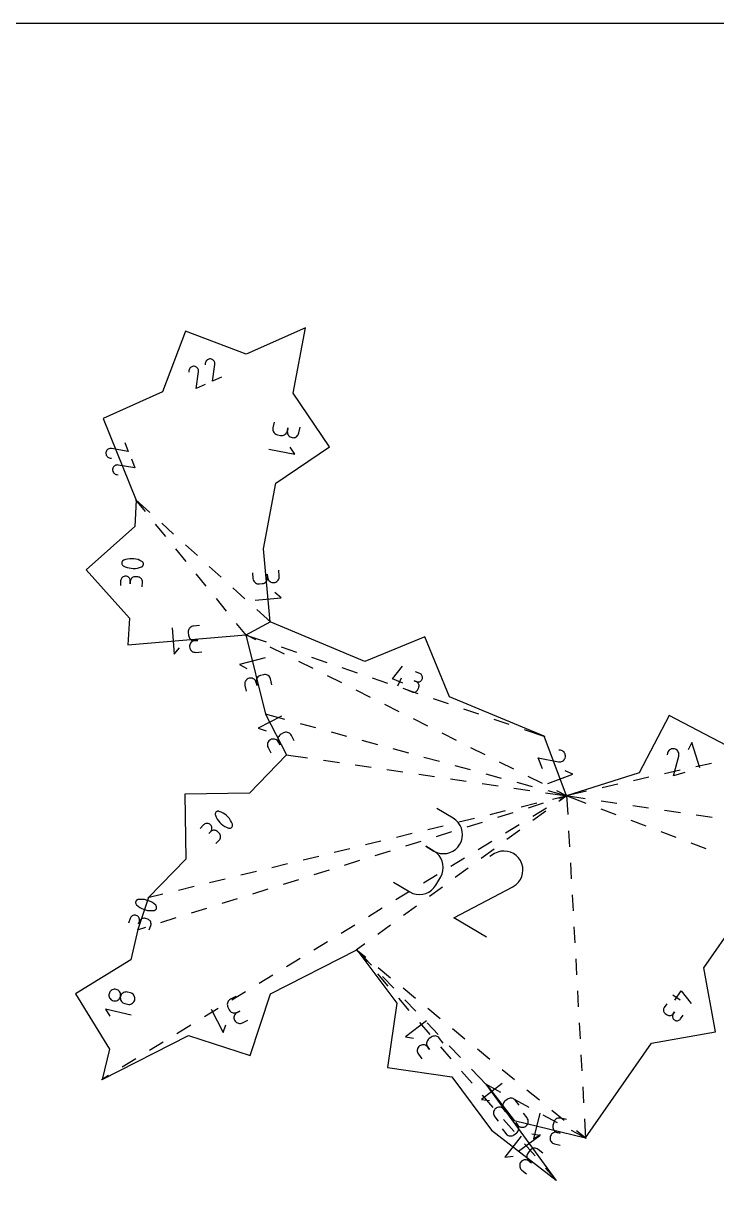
# Model space of a CAD drawing. Extents: x -2 to 214, y 3 to 282.
# Drawn here: x 166.07 to 190.04, y 241.63 to 282.42 of the extents above; entities that cross this region are included whole.
import ezdxf

# ---------------------------------------------------------------- set-up
doc = ezdxf.new("R2010")
doc.units = 0
doc.layers.add('Layer_1', color=7, linetype='CONTINUOUS')

msp = doc.modelspace()

# ---------------------------------------------------------------- linework, layer by layer
at = {"layer": 'Layer_1', "color": 5}
for points in [[(-1.511918, 3.023787), (214.388082, 3.023787), (214.388082, 282.423787), (-1.511918, 282.423787), (-1.511918, 3.023787)], [(190.387143, 257.462593), (188.396643, 258.50097), (187.358267, 256.510474), (184.853964, 255.723247), (184.079243, 257.779341), (180.80512, 259.146884), (179.952106, 261.223585), (177.875406, 260.370572), (174.601279, 261.738115), (174.364138, 264.264924), (174.794591, 266.527419), (176.650826, 267.790233), (175.388012, 269.646472), (175.818468, 271.908963), (173.768268, 270.990463), (171.670465, 271.790172), (170.870756, 269.692368), (168.820556, 268.773873), (169.962879, 265.943487), (169.909578, 265.028452), (168.232448, 263.535952), (169.724948, 261.858825), (169.671647, 260.943793), (173.757847, 261.28427), (174.440433, 258.545377), (175.166912, 257.136019), (173.883627, 255.812207), (171.638835, 255.777313), (171.673728, 253.532518), (170.390439, 252.208705), (170.022689, 251.094347), (169.772136, 250.048174), (167.858549, 248.874077), (169.032646, 246.96049), (168.782093, 245.914321), (171.772798, 247.434701), (173.907344, 246.738977), (174.603067, 248.873519), (177.593776, 250.393903), (178.973607, 248.54993), (178.653673, 246.327776), (180.875823, 246.007845), (182.255654, 244.163872), (184.485876, 242.433677), (182.070406, 245.747054), (183.043572, 244.495254), (185.508586, 243.891327), (187.790451, 247.168005), (190.000403, 247.563518), (189.604886, 249.77347), (191.886751, 253.050144)]]:
    msp.add_lwpolyline(points, dxfattribs=at)
at = {"layer": 'Layer_1', "color": 1}
for points in [[(172.344489, 269.939588), (172.038955, 269.802707), (172.11766, 270.383693), (172.11766, 270.383693), (172.117808, 270.384257), (172.117942, 270.384822), (172.118062, 270.385386), (172.118168, 270.385951), (172.11826, 270.38655), (172.118341, 270.38715), (172.118404, 270.387785), (172.118461, 270.38842), (172.118503, 270.38909), (172.118503, 270.38909), (172.118962, 270.419337), (172.11415, 270.448332), (172.104508, 270.47556), (172.090468, 270.500512), (172.072458, 270.52267), (172.050911, 270.541526), (172.026255, 270.556572), (171.998915, 270.567292), (171.969327, 270.573177), (171.969327, 270.573177), (171.93908, 270.57342), (171.910092, 270.568485), (171.882876, 270.558776), (171.857945, 270.544708), (171.835812, 270.526688), (171.816991, 270.505129), (171.801994, 270.480446), (171.791337, 270.453045), (171.78553, 270.423334), (171.782708, 270.375865)], [(172.908104, 270.192089), (172.602571, 270.055211), (172.681275, 270.636197), (172.681275, 270.636197), (172.681423, 270.636761), (172.681561, 270.637326), (172.681681, 270.63789), (172.681787, 270.638455), (172.681879, 270.639054), (172.681956, 270.639654), (172.682023, 270.640289), (172.682076, 270.640924), (172.682118, 270.641594), (172.682118, 270.641594), (172.682577, 270.671845), (172.677762, 270.70084), (172.66812, 270.728067), (172.654083, 270.753019), (172.636074, 270.775177), (172.614526, 270.794033), (172.589867, 270.809076), (172.56253, 270.819797), (172.532939, 270.825681), (172.532939, 270.825681), (172.502696, 270.825928), (172.473708, 270.820993), (172.446491, 270.811284), (172.42156, 270.797212), (172.399427, 270.779195), (172.380606, 270.757637), (172.36561, 270.73295), (172.354949, 270.70555), (172.349146, 270.675842), (172.346323, 270.628369)], [(174.731122, 268.640381), (174.693163, 268.440861), (174.693163, 268.440861), (174.689554, 268.404366), (174.692412, 268.368834), (174.701263, 268.334939), (174.715653, 268.303348), (174.735112, 268.274734), (174.759186, 268.249768), (174.787408, 268.229117), (174.819313, 268.21345), (174.854443, 268.203434), (174.954346, 268.18443), (174.954346, 268.18443), (174.990682, 268.180842), (175.026104, 268.1837), (175.059936, 268.192544), (175.091495, 268.206927), (175.120113, 268.226397), (175.1451, 268.250491), (175.165787, 268.278767), (175.181493, 268.310767), (175.191543, 268.346038), (175.210547, 268.445941), (175.191543, 268.346038), (175.191543, 268.346038), (175.187938, 268.309543), (175.190795, 268.274008), (175.199668, 268.240109), (175.214093, 268.208514), (175.233605, 268.17989), (175.257749, 268.154906), (175.286066, 268.134237), (175.318095, 268.118545), (175.35338, 268.108505), (175.35338, 268.108505), (175.389716, 268.104921), (175.425138, 268.107779), (175.45897, 268.116623), (175.490533, 268.131006), (175.519147, 268.150475), (175.544137, 268.17457), (175.564821, 268.202849), (175.58053, 268.234846), (175.590577, 268.27012), (175.628536, 268.469637)], [(169.563058, 267.941239), (169.688358, 267.630781), (169.110744, 267.731262), (169.110744, 267.731262), (169.11018, 267.731435), (169.109619, 267.731591), (169.109058, 267.731732), (169.108487, 267.731859), (169.107904, 267.731975), (169.107308, 267.732074), (169.106691, 267.732162), (169.106049, 267.73224), (169.105375, 267.732307), (169.105375, 267.732307), (169.075163, 267.733894), (169.04601, 267.730169), (169.018437, 267.721558), (168.992977, 267.708466), (168.970159, 267.691303), (168.950502, 267.670479), (168.934542, 267.646405), (168.922806, 267.619488), (168.915813, 267.590141), (168.915813, 267.590141), (168.914431, 267.559925), (168.918272, 267.530772), (168.926951, 267.503213), (168.940074, 267.47777), (168.957247, 267.454974), (168.978082, 267.435356), (169.002188, 267.419442), (169.029168, 267.407762), (169.058639, 267.400844), (169.105968, 267.39624)], [(174.553061, 267.704642), (175.451547, 267.5337), (175.289749, 267.771458)], [(169.794202, 267.368533), (169.919502, 267.058071), (169.341884, 267.158556), (169.341884, 267.158556), (169.34132, 267.158725), (169.340763, 267.158884), (169.340198, 267.159022), (169.339627, 267.159152), (169.339044, 267.159265), (169.338448, 267.159367), (169.337831, 267.159456), (169.337189, 267.159533), (169.336519, 267.1596), (169.336519, 267.1596), (169.306303, 267.161188), (169.27715, 267.157462), (169.249577, 267.148848), (169.22412, 267.135756), (169.201299, 267.118593), (169.181646, 267.097769), (169.165686, 267.073695), (169.153946, 267.046778), (169.146953, 267.017431), (169.146953, 267.017431), (169.145571, 266.987219), (169.149412, 266.958062), (169.158091, 266.930503), (169.171214, 266.90506), (169.188387, 266.882267), (169.209222, 266.862646), (169.233328, 266.846732), (169.260312, 266.835055), (169.289779, 266.828134), (169.337108, 266.823534)], [(169.94644, 265.958388), (170.432645, 265.517575)], [(170.283815, 265.549459), (169.948863, 265.960688)], [(170.984502, 264.6892), (170.634159, 265.119331)], [(170.843628, 265.144957), (171.254614, 264.772342)], [(171.6656, 264.399724), (172.076586, 264.027106)], [(171.68519, 263.828944), (171.334846, 264.259072)], [(170.199596, 263.68536), (170.199596, 263.68536), (170.207167, 263.702498), (170.211467, 263.720281), (170.212607, 263.738287), (170.210695, 263.756106), (170.205841, 263.773322), (170.198154, 263.789525), (170.187743, 263.804295), (170.174715, 263.817225), (170.159179, 263.827896), (170.159179, 263.827896), (170.092895, 263.860895), (170.024224, 263.88675), (169.953717, 263.905426), (169.881938, 263.916892), (169.809438, 263.921114), (169.73678, 263.918063), (169.664521, 263.907702), (169.593217, 263.890003), (169.523424, 263.864927), (169.523424, 263.864927), (169.516336, 263.861636), (169.509521, 263.857833), (169.503016, 263.853547), (169.496849, 263.848809), (169.491056, 263.843648), (169.485677, 263.838095), (169.480741, 263.832179), (169.476282, 263.825928), (169.472335, 263.819373), (169.472335, 263.819373), (169.464616, 263.802101), (169.460195, 263.784226), (169.458971, 263.766146), (169.460827, 263.748278), (169.465656, 263.731031), (169.473347, 263.714813), (169.483789, 263.700032), (169.496874, 263.687103), (169.512491, 263.676424), (169.512491, 263.676424), (169.578768, 263.643566), (169.647436, 263.617821), (169.717938, 263.599215), (169.789718, 263.587785), (169.862217, 263.583562), (169.934876, 263.586561), (170.007139, 263.596848), (170.078449, 263.614445), (170.148246, 263.639375), (170.148246, 263.639375), (170.155319, 263.642656), (170.1621, 263.646431), (170.168566, 263.650685), (170.174697, 263.655402), (170.180472, 263.660563), (170.18587, 263.666155), (170.190872, 263.672159), (170.195451, 263.678558), (170.199596, 263.685342)], [(172.487572, 263.654492), (172.898558, 263.281874)], [(170.166492, 262.946142), (170.176243, 263.113557), (170.176243, 263.113557), (170.175297, 263.143825), (170.169162, 263.172612), (170.15829, 263.199416), (170.143134, 263.22374), (170.124141, 263.245086), (170.101761, 263.262954), (170.076449, 263.27685), (170.04865, 263.286266), (170.018819, 263.290707), (169.934992, 263.295593), (169.934992, 263.295593), (169.904858, 263.294641), (169.876163, 263.288517), (169.849408, 263.277655), (169.825105, 263.262506), (169.803759, 263.243509), (169.785873, 263.221108), (169.771959, 263.195747), (169.762519, 263.167867), (169.758063, 263.137916), (169.753181, 263.054089), (169.758063, 263.137916), (169.758063, 263.137916), (169.757114, 263.168181), (169.750973, 263.196971), (169.740082, 263.223775), (169.724899, 263.248103), (169.705859, 263.269453), (169.683423, 263.287324), (169.658026, 263.301224), (169.630125, 263.310646), (169.600167, 263.315095), (169.600167, 263.315095), (169.570033, 263.314146), (169.541334, 263.308018), (169.51458, 263.29716), (169.490277, 263.282008), (169.46893, 263.263014), (169.451048, 263.240613), (169.437131, 263.215248), (169.427694, 263.187372), (169.423238, 263.157417), (169.413484, 262.990007)], [(172.385877, 262.968681), (172.035533, 263.398813)], [(173.982926, 263.433074), (174.001902, 263.230866), (174.001902, 263.230866), (174.008577, 263.194801), (174.021192, 263.161464), (174.039113, 263.131361), (174.061716, 263.105016), (174.088361, 263.082939), (174.118425, 263.065642), (174.151272, 263.053644), (174.186275, 263.04746), (174.222805, 263.047605), (174.324052, 263.057109), (174.324052, 263.057109), (174.359954, 263.063762), (174.393189, 263.076349), (174.423228, 263.094249), (174.449549, 263.116837), (174.47163, 263.143486), (174.488937, 263.173582), (174.500952, 263.206489), (174.507147, 263.241594), (174.506999, 263.278269), (174.497495, 263.379516), (174.506999, 263.278269), (174.506999, 263.278269), (174.513677, 263.242208), (174.5263, 263.208867), (174.544245, 263.178771), (174.56688, 263.152426), (174.593578, 263.130352), (174.623716, 263.113063), (174.656661, 263.101075), (174.691788, 263.094905), (174.728469, 263.095064), (174.728469, 263.095064), (174.764375, 263.101717), (174.797607, 263.114304), (174.827649, 263.132204), (174.85397, 263.154789), (174.876047, 263.181442), (174.893358, 263.211537), (174.90537, 263.244444), (174.911568, 263.279549), (174.911416, 263.316224), (174.892441, 263.518433)], [(173.309544, 262.909259), (173.72053, 262.536641)], [(174.071901, 262.484709), (174.982501, 262.570169), (174.761006, 262.753603)], [(173.086568, 262.108422), (172.736224, 262.538554)], [(174.131516, 262.164023), (174.617718, 261.72321)], [(171.202254, 261.530212), (171.2782, 260.618769), (171.463938, 260.838334)], [(172.151495, 261.60928), (171.949099, 261.592414), (171.949099, 261.592414), (171.912971, 261.586117), (171.8795, 261.573851), (171.849217, 261.556244), (171.822635, 261.53392), (171.800276, 261.507508), (171.782669, 261.477627), (171.770329, 261.444904), (171.763781, 261.409968), (171.763542, 261.373438), (171.771987, 261.272099), (171.771987, 261.272099), (171.778266, 261.23613), (171.790504, 261.202764), (171.80809, 261.172538), (171.8304, 261.145984), (171.856819, 261.123629), (171.886732, 261.106004), (171.919515, 261.093646), (171.95455, 261.087085), (171.991224, 261.086852), (172.092567, 261.095294), (171.991224, 261.086852), (171.991224, 261.086852), (171.955096, 261.080551), (171.921628, 261.068275), (171.891342, 261.050646), (171.864764, 261.028287), (171.842412, 261.001822), (171.824812, 260.971867), (171.812479, 260.939048), (171.805942, 260.903986), (171.805716, 260.867304), (171.805716, 260.867304), (171.811996, 260.831335), (171.824233, 260.797969), (171.841819, 260.767743), (171.864129, 260.74119), (171.890549, 260.718834), (171.920461, 260.701213), (171.953244, 260.688855), (171.988279, 260.682293), (172.024953, 260.682057), (172.227349, 260.698923)], [(173.77186, 261.267065), (173.436911, 261.678294)], [(173.738307, 261.273753), (174.620819, 261.748631)], [(173.736836, 261.291406), (174.453546, 261.048025)], [(174.098373, 261.11361), (173.738007, 261.294211)], [(175.090282, 260.616493), (174.594329, 260.86505)], [(174.978843, 260.869647), (175.504136, 260.691268)], [(174.427719, 260.48744), (173.540264, 260.26627), (173.786782, 260.118159)], [(176.082194, 260.11938), (175.586238, 260.367937)], [(176.029429, 260.512886), (176.554722, 260.334511)], [(174.658037, 259.563176), (174.608924, 259.760245), (174.608924, 259.760245), (174.596912, 259.794898), (174.579435, 259.825964), (174.557196, 259.853033), (174.5309, 259.875692), (174.501242, 259.893521), (174.468924, 259.906105), (174.434644, 259.913037), (174.399109, 259.913883), (174.363016, 259.908257), (174.264344, 259.883668), (174.264344, 259.883668), (174.229846, 259.871698), (174.198879, 259.854264), (174.171864, 259.83206), (174.149233, 259.805778), (174.131404, 259.776113), (174.118809, 259.743763), (174.11187, 259.709424), (174.111024, 259.673786), (174.116675, 259.637552), (174.141267, 259.538877), (174.116675, 259.637552), (174.116675, 259.637552), (174.10466, 259.672202), (174.087176, 259.703268), (174.064916, 259.73033), (174.038584, 259.752978), (174.008873, 259.770797), (173.976485, 259.783366), (173.942114, 259.79027), (173.906455, 259.791117), (173.870214, 259.785451), (173.870214, 259.785451), (173.835716, 259.773485), (173.804749, 259.756051), (173.777733, 259.733847), (173.755103, 259.707565), (173.737273, 259.6779), (173.724679, 259.64555), (173.71774, 259.611211), (173.716893, 259.575573), (173.722545, 259.539336), (173.771658, 259.342267)], [(177.080019, 260.156129), (177.605312, 259.977754)], [(179.181636, 259.616421), (178.826551, 259.764732), (179.176087, 260.202837)], [(179.362075, 259.374105), (179.504082, 259.314793), (179.504082, 259.314793), (179.530579, 259.306418), (179.557373, 259.302996), (179.583888, 259.304266), (179.609559, 259.310002), (179.633816, 259.319961), (179.656087, 259.33391), (179.675811, 259.351608), (179.692413, 259.372821), (179.705324, 259.397304), (179.735025, 259.46841), (179.735025, 259.46841), (179.743357, 259.49479), (179.746779, 259.521503), (179.745509, 259.547972), (179.739773, 259.573619), (179.729811, 259.597879), (179.715848, 259.620171), (179.698113, 259.639927), (179.676837, 259.656571), (179.652256, 259.669532), (179.58115, 259.699232), (179.652256, 259.669532), (179.652256, 259.669532), (179.678753, 259.661157), (179.705546, 259.657735), (179.732068, 259.659005), (179.757751, 259.664762), (179.782022, 259.67476), (179.804317, 259.688762), (179.824069, 259.706528), (179.840706, 259.727825), (179.853664, 259.75242), (179.853664, 259.75242), (179.861996, 259.778805), (179.865418, 259.805514), (179.864148, 259.831982), (179.858412, 259.857629), (179.84845, 259.88189), (179.834487, 259.904182), (179.816753, 259.923937), (179.79548, 259.940582), (179.770895, 259.953543), (179.628884, 260.012859)], [(177.074106, 259.622267), (176.57815, 259.870823)], [(178.130605, 259.799372), (178.655899, 259.620997)], [(179.015817, 259.518709), (179.134445, 259.802727)], [(178.066015, 259.12515), (177.570059, 259.37371)], [(179.181192, 259.442615), (179.706485, 259.264236)], [(180.231778, 259.085857), (180.757071, 258.907479)], [(179.057928, 258.628037), (178.561971, 258.876593)], [(181.282368, 258.7291), (181.807661, 258.550722)], [(174.99198, 258.473467), (174.179029, 258.054416), (174.452971, 257.966875)], [(174.419016, 258.55118), (175.095958, 258.367725)], [(180.049836, 258.130923), (179.553884, 258.37948)], [(182.332954, 258.372343), (182.858247, 258.193965)], [(175.428384, 257.62679), (175.335332, 257.807317), (175.335332, 257.807317), (175.315682, 257.838284), (175.291538, 257.864509), (175.263679, 257.885746), (175.232882, 257.901759), (175.199922, 257.9123), (175.165575, 257.917129), (175.130622, 257.916), (175.095842, 257.908677), (175.062003, 257.894915), (174.971614, 257.84832), (174.971614, 257.84832), (174.940785, 257.828751), (174.914648, 257.804671), (174.893457, 257.776858), (174.877465, 257.746082), (174.866924, 257.713114), (174.862095, 257.67874), (174.863223, 257.643723), (174.870572, 257.60884), (174.884394, 257.574871), (174.930989, 257.484479), (174.884394, 257.574871), (174.884394, 257.574871), (174.864744, 257.605838), (174.840593, 257.632057), (174.812713, 257.653287), (174.781883, 257.669282), (174.748878, 257.679802), (174.714468, 257.684596), (174.679426, 257.683432), (174.644533, 257.676052), (174.610557, 257.662216), (174.610557, 257.662216), (174.579731, 257.642647), (174.553594, 257.61857), (174.532403, 257.590753), (174.516408, 257.559977), (174.50587, 257.52701), (174.501037, 257.492632), (174.502166, 257.457619), (174.509518, 257.422736), (174.52334, 257.388767), (174.616395, 257.20824)], [(175.631397, 258.222617), (176.166836, 258.077513)], [(176.702279, 257.932405), (177.237718, 257.787297)], [(181.041749, 257.63381), (180.545793, 257.882367)], [(183.383541, 258.015586), (184.100254, 257.772205)], [(177.773157, 257.642188), (178.308599, 257.49708)], [(189.464071, 256.693135), (189.189836, 257.565516), (189.056878, 257.310556)], [(175.144955, 257.139223), (175.893335, 257.03008)], [(178.844038, 257.351972), (179.379478, 257.206864)], [(179.91492, 257.06176), (180.450359, 256.916652)], [(182.033661, 257.136693), (181.537705, 257.38525)], [(184.01399, 256.655727), (183.87079, 257.035781), (184.568472, 256.897619), (184.568472, 256.897619), (184.569142, 256.897397), (184.569812, 256.897192), (184.570483, 256.897005), (184.571188, 256.896833), (184.571894, 256.896681), (184.572635, 256.89654), (184.573375, 256.896413), (184.574151, 256.8963), (184.574963, 256.896201), (184.574963, 256.896201), (184.61156, 256.893449), (184.647025, 256.897139), (184.680704, 256.906802), (184.71195, 256.921964), (184.740109, 256.942133), (184.764535, 256.966834), (184.784569, 256.995582), (184.799566, 257.027893), (184.808872, 257.063287), (184.808872, 257.063287), (184.811412, 257.099891), (184.807574, 257.135356), (184.797827, 257.169029), (184.782633, 257.200253), (184.762443, 257.228384), (184.737731, 257.252764), (184.708948, 257.272742), (184.676552, 257.287668), (184.64101, 257.296893), (184.58374, 257.303808)], [(188.942891, 256.529298), (188.555446, 256.407502), (188.732283, 257.096399), (188.732283, 257.096399), (188.732544, 257.097069), (188.732788, 257.097739), (188.733013, 257.09841), (188.733222, 257.09908), (188.733416, 257.099786), (188.733595, 257.100491), (188.733761, 257.101232), (188.733917, 257.102008), (188.734061, 257.102819), (188.734061, 257.102819), (188.738866, 257.139205), (188.737173, 257.174818), (188.729397, 257.208988), (188.716006, 257.241027), (188.697436, 257.270269), (188.674135, 257.296032), (188.646548, 257.317636), (188.615126, 257.334411), (188.580303, 257.345679), (188.580303, 257.345679), (188.543896, 257.350244), (188.508273, 257.348374), (188.47411, 257.340521), (188.442085, 257.327087), (188.412875, 257.308503), (188.387157, 257.285184), (188.365602, 257.257558), (188.348895, 257.226048), (188.337705, 257.191074), (188.327605, 257.134277)], [(176.442281, 256.950021), (176.991228, 256.869961)], [(177.540175, 256.789902), (178.089122, 256.709843)], [(178.638069, 256.629783), (179.187016, 256.549724)], [(180.985798, 256.771543), (181.521241, 256.626435)], [(183.02557, 256.63958), (182.529614, 256.888137)], [(189.868362, 256.843796), (189.326961, 256.722811)], [(179.735967, 256.469664), (180.28491, 256.389605)], [(180.83386, 256.309546), (181.382807, 256.229486)], [(182.05668, 256.481327), (182.592119, 256.336219)], [(184.017482, 256.142467), (183.521526, 256.391023)], [(184.206628, 256.144492), (185.062364, 256.466927), (184.800388, 256.585467)], [(187.702758, 256.359855), (187.161357, 256.23887)], [(188.78556, 256.601826), (188.244159, 256.48084)], [(181.931754, 256.149427), (182.480701, 256.069368)], [(183.029648, 255.989308), (183.578595, 255.909249)], [(183.127561, 256.191115), (183.663001, 256.046003)], [(184.127542, 255.829189), (184.875921, 255.720043)], [(184.19844, 255.900899), (184.875381, 255.717443)], [(184.873801, 255.713305), (184.513435, 255.893906)], [(185.537154, 255.875915), (184.832307, 255.71841)], [(186.619956, 256.117885), (186.078555, 255.9969)], [(183.282413, 255.341372), (183.821482, 255.472362)], [(183.528285, 255.309498), (184.057847, 255.474778)], [(184.360548, 255.603352), (184.875526, 255.728485)], [(184.87185, 255.736377), (184.577898, 255.520601)], [(184.587409, 255.640055), (184.875145, 255.729858)], [(184.872905, 255.734807), (184.631259, 255.587328)], [(184.832011, 255.726496), (185.494803, 255.628434)], [(184.833221, 255.731131), (185.51828, 255.470746)], [(184.852737, 255.745405), (184.890138, 255.069405)], [(186.04358, 255.547239), (186.592361, 255.466047)], [(173.226074, 254.60571), (173.226074, 254.60571), (173.243003, 254.613746), (173.257873, 254.6244), (173.270495, 254.637294), (173.280687, 254.652033), (173.288254, 254.668244), (173.293013, 254.685533), (173.294777, 254.703518), (173.293366, 254.72182), (173.288568, 254.740044), (173.288568, 254.740044), (173.259926, 254.808325), (173.224807, 254.872752), (173.183613, 254.932943), (173.136743, 254.988506), (173.084603, 255.039052), (173.027587, 255.084193), (172.966101, 255.123542), (172.900544, 255.156707), (172.831315, 255.183299), (172.831315, 255.183299), (172.823797, 255.185451), (172.816153, 255.187003), (172.808427, 255.187991), (172.800662, 255.188414), (172.792908, 255.188287), (172.785207, 255.187582), (172.777605, 255.186312), (172.770147, 255.184477), (172.762876, 255.182079), (172.762876, 255.182079), (172.745749, 255.174042), (172.730728, 255.163388), (172.717992, 255.150498), (172.70773, 255.135755), (172.700121, 255.119542), (172.695355, 255.102238), (172.693626, 255.084225), (172.695072, 255.065884), (172.699927, 255.0476), (172.699927, 255.0476), (172.728657, 254.979432), (172.763839, 254.915089), (172.805079, 254.854951), (172.85197, 254.799417), (172.904114, 254.748871), (172.961106, 254.703701), (173.022549, 254.6643), (173.088042, 254.63105), (173.15718, 254.604345), (173.15718, 254.604345), (173.16468, 254.602228), (173.172278, 254.600641), (173.179951, 254.599653), (173.187677, 254.59923), (173.195421, 254.599364), (173.203161, 254.600069), (173.210869, 254.601339), (173.218521, 254.603209), (173.226084, 254.605643)], [(178.864246, 252.729772), (179.430461, 252.397282), (179.430461, 252.397282), (179.53766, 252.34662), (179.648943, 252.31668), (179.761769, 252.306781), (179.873592, 252.316246), (179.981874, 252.344394), (180.084066, 252.390544), (180.17763, 252.45402), (180.260018, 252.534132), (180.328697, 252.630208), (180.495173, 252.913717), (180.495173, 252.913717), (180.545595, 253.020454), (180.575405, 253.131417), (180.585251, 253.244041), (180.575768, 253.355773), (180.547606, 253.464061), (180.501403, 253.566346), (180.437804, 253.660068), (180.357448, 253.742678), (180.260981, 253.811618), (179.977475, 253.978097), (180.260981, 253.811618), (180.260981, 253.811618), (180.368183, 253.760963), (180.479484, 253.731051), (180.592342, 253.721212), (180.704225, 253.730775), (180.812591, 253.759072), (180.914904, 253.805427), (181.008626, 253.869174), (181.091222, 253.949635), (181.160152, 254.046145), (181.160152, 254.046145), (181.210574, 254.152885), (181.240384, 254.263844), (181.250226, 254.376468), (181.240747, 254.488203), (181.212581, 254.596489), (181.166382, 254.698773), (181.102779, 254.792499), (181.022427, 254.875109), (180.925957, 254.944049), (180.359741, 255.276538)], [(182.204279, 255.079392), (182.743344, 255.210382)], [(182.469162, 254.978942), (182.998724, 255.144218)], [(184.130692, 255.19233), (183.68349, 254.86406)], [(184.157729, 255.298326), (183.684202, 255.009323)], [(186.036839, 255.273646), (186.555397, 255.076545)], [(187.141142, 255.384852), (187.689924, 255.30366)], [(188.238705, 255.222465), (188.787482, 255.141273)], [(189.336263, 255.060077), (189.885045, 254.978882)], [(172.718225, 254.067544), (172.834945, 254.187951), (172.834945, 254.187951), (172.853995, 254.211492), (172.868152, 254.237297), (172.877427, 254.264694), (172.881833, 254.293015), (172.88141, 254.321586), (172.876136, 254.349731), (172.866039, 254.376786), (172.851138, 254.402073), (172.831449, 254.424919), (172.77116, 254.483363), (172.77116, 254.483363), (172.747721, 254.502322), (172.721986, 254.516426), (172.694635, 254.525675), (172.666335, 254.530075), (172.637764, 254.529616), (172.609591, 254.524335), (172.58249, 254.514214), (172.557133, 254.499267), (172.534199, 254.479497), (172.475754, 254.419207), (172.534199, 254.479497), (172.534199, 254.479497), (172.553245, 254.503038), (172.567395, 254.528847), (172.576655, 254.556258), (172.581044, 254.5846), (172.580585, 254.6132), (172.575266, 254.64139), (172.565113, 254.668498), (172.550137, 254.693855), (172.530357, 254.716793), (172.530357, 254.716793), (172.506915, 254.735755), (172.481183, 254.749859), (172.453832, 254.759105), (172.425533, 254.763508), (172.396961, 254.763049), (172.368788, 254.757764), (172.341688, 254.747647), (172.31633, 254.7327), (172.293396, 254.712926), (172.176673, 254.59252)], [(180.048006, 254.555432), (180.587075, 254.686422)], [(181.12614, 254.817412), (181.665209, 254.948402)], [(181.410038, 254.648386), (181.9396, 254.813662)], [(183.210672, 254.720321), (182.737142, 254.431318)], [(187.073959, 254.879448), (187.592518, 254.682344)], [(178.969871, 254.293452), (179.50894, 254.424442)], [(180.350915, 254.317829), (180.880476, 254.483106)], [(183.236288, 254.53579), (182.789082, 254.207519)], [(184.920784, 254.515498), (184.95143, 253.961594)], [(188.111077, 254.485247), (188.629639, 254.288147)], [(176.813601, 253.769489), (177.352667, 253.900483)], [(177.891736, 254.031473), (178.430805, 254.162463)], [(178.232668, 253.656713), (178.762229, 253.821993)], [(179.291791, 253.98727), (179.821353, 254.152549)], [(182.085417, 250.838121), (180.952986, 251.5031), (182.988592, 252.573209), (182.988592, 252.573209), (182.990744, 252.574021), (182.99286, 252.574867), (182.994942, 252.575785), (182.997023, 252.576772), (182.999105, 252.577795), (183.001186, 252.578924), (183.003303, 252.580124), (183.00549, 252.581429), (183.007748, 252.58284), (183.007748, 252.58284), (183.105428, 252.650235), (183.187135, 252.731575), (183.252212, 252.824324), (183.299999, 252.925941), (183.329844, 253.033895), (183.341087, 253.145648), (183.333072, 253.258667), (183.305139, 253.370409), (183.256632, 253.478345), (183.256632, 253.478345), (183.188617, 253.575564), (183.106903, 253.656967), (183.013967, 253.721854), (182.912296, 253.769521), (182.804368, 253.799257), (182.692664, 253.810362), (182.579666, 253.802128), (182.467856, 253.773853), (182.359716, 253.724831), (182.201604, 253.625859)], [(182.263612, 254.142315), (181.790086, 253.853313)], [(182.34188, 253.879253), (181.894677, 253.550979)], [(189.148198, 254.091046), (189.666756, 253.893946)], [(174.657328, 253.245533), (175.196397, 253.37652)], [(175.735463, 253.507513), (176.274532, 253.638503)], [(177.173544, 253.326157), (177.703106, 253.491437)], [(181.316556, 253.56431), (180.843026, 253.275308)], [(184.982075, 253.407684), (185.012721, 252.853777)], [(173.579193, 252.983553), (174.118259, 253.11454)], [(176.11442, 252.995601), (176.643982, 253.160881)], [(180.369495, 252.986305), (179.895965, 252.697299)], [(181.447471, 253.222708), (181.000269, 252.894438)], [(171.42292, 252.45959), (171.96199, 252.59058)], [(172.501059, 252.72157), (173.040124, 252.85256)], [(175.055297, 252.665044), (175.584859, 252.830324)], [(180.553063, 252.566168), (180.105861, 252.237897)], [(170.638269, 251.786585), (170.638269, 251.786585), (170.649998, 251.801194), (170.658733, 251.817266), (170.664476, 251.834373), (170.667218, 251.852082), (170.666964, 251.869968), (170.663711, 251.887603), (170.657456, 251.904561), (170.648199, 251.920408), (170.635937, 251.934724), (170.635937, 251.934724), (170.580392, 251.983682), (170.520698, 252.026358), (170.457385, 252.062567), (170.390982, 252.09214), (170.322017, 252.114898), (170.251028, 252.130667), (170.178539, 252.139275), (170.10508, 252.140545), (170.031184, 252.134297), (170.031184, 252.134297), (170.023486, 252.132957), (170.015923, 252.131052), (170.008532, 252.128582), (170.001353, 252.125584), (169.994428, 252.122091), (169.987799, 252.118112), (169.981506, 252.113667), (169.975586, 252.108777), (169.970083, 252.103461), (169.970083, 252.103461), (169.958173, 252.088761), (169.949297, 252.072625), (169.943455, 252.055473), (169.940647, 252.037731), (169.940869, 252.019821), (169.944122, 252.002168), (169.950405, 251.985196), (169.959715, 251.969331), (169.972055, 251.954994), (169.972055, 251.954994), (170.027628, 251.90617), (170.087346, 251.863597), (170.150677, 251.827458), (170.217087, 251.79792), (170.286048, 251.775162), (170.357034, 251.759358), (170.429509, 251.75068), (170.502943, 251.749304), (170.576808, 251.75541), (170.576808, 251.75541), (170.584488, 251.756751), (170.592012, 251.758656), (170.599354, 251.76109), (170.606494, 251.764053), (170.613405, 251.767546), (170.620062, 251.771561), (170.62644, 251.776073), (170.632518, 251.781078), (170.638269, 251.786564)], [(170.368877, 252.203466), (170.883855, 252.3286)], [(172.937053, 252.003932), (173.466615, 252.169208)], [(173.996177, 252.334488), (174.525735, 252.499764)], [(179.422439, 252.4083), (178.948909, 252.119297)], [(185.043367, 252.29987), (185.074013, 251.745963)], [(171.87793, 251.673375), (172.407491, 251.838652)], [(178.475379, 251.830291), (178.001849, 251.541288)], [(179.658655, 251.909631), (179.211453, 251.58136)], [(170.415832, 251.080853), (170.468385, 251.240101), (170.468385, 251.240101), (170.475268, 251.26959), (170.476756, 251.298986), (170.473158, 251.327685), (170.46478, 251.355096), (170.451928, 251.380616), (170.43491, 251.403649), (170.414029, 251.423591), (170.389596, 251.439854), (170.361917, 251.451831), (170.282178, 251.478145), (170.282178, 251.478145), (170.252817, 251.484992), (170.223511, 251.486467), (170.194862, 251.482865), (170.167476, 251.474486), (170.141956, 251.461631), (170.118902, 251.444596), (170.098924, 251.423676), (170.082622, 251.399168), (170.0706, 251.371376), (170.044286, 251.291638), (170.0706, 251.371376), (170.0706, 251.371376), (170.077479, 251.400865), (170.078961, 251.430262), (170.075345, 251.458968), (170.066941, 251.486389), (170.054047, 251.51192), (170.036969, 251.53497), (170.016014, 251.554941), (169.991482, 251.571236), (169.96368, 251.583255), (169.96368, 251.583255), (169.934318, 251.590102), (169.905013, 251.591573), (169.876364, 251.587975), (169.848978, 251.579597), (169.823458, 251.566741), (169.800404, 251.549702), (169.780426, 251.528782), (169.764124, 251.504278), (169.752101, 251.476483), (169.699545, 251.317236)], [(170.818806, 251.342819), (171.348368, 251.508096)], [(170.001505, 251.087736), (170.289244, 251.177539)], [(177.528322, 251.252286), (177.054792, 250.963283)], [(178.764251, 251.253087), (178.317045, 250.92482)], [(185.104659, 251.192056), (185.135304, 250.638149)], [(176.581262, 250.674281), (176.107732, 250.385278)], [(177.869843, 250.596549), (177.575887, 250.380773)], [(175.634205, 250.096275), (175.160675, 249.807273)], [(177.576631, 250.40799), (177.907713, 250.135984)], [(178.100108, 249.868317), (177.578381, 250.409884)], [(177.953289, 249.978673), (177.579253, 250.410678)], [(178.336356, 249.78382), (178.764999, 249.43166)], [(185.16595, 250.084242), (185.196596, 249.530335)], [(174.687145, 249.51827), (174.213615, 249.229267)], [(178.679531, 249.139877), (178.31641, 249.559277)], [(178.869879, 249.069276), (178.484995, 249.468797)], [(169.266884, 249.026385), (169.266884, 249.026385), (169.230752, 249.03167), (169.195231, 249.030463), (169.161015, 249.023192), (169.128807, 249.010288), (169.099304, 248.992169), (169.073205, 248.969267), (169.051217, 248.942004), (169.034029, 248.910811), (169.022345, 248.876109), (169.022345, 248.876109), (169.017043, 248.839882), (169.018232, 248.804287), (169.025489, 248.770021), (169.038379, 248.737781), (169.056473, 248.708264), (169.07934, 248.682166), (169.10655, 248.660184), (169.137672, 248.643018), (169.172276, 248.631362), (169.172276, 248.631362), (169.208573, 248.626039), (169.244225, 248.627238), (169.27854, 248.634491), (169.310819, 248.647385), (169.340371, 248.665497), (169.366498, 248.688396), (169.388504, 248.715651), (169.405691, 248.746837), (169.417372, 248.781522), (169.417372, 248.781522), (169.422674, 248.817735), (169.421475, 248.853323), (169.414204, 248.887592), (169.401285, 248.919839), (169.383145, 248.949374), (169.360208, 248.975493), (169.332903, 248.997503), (169.301654, 249.014705), (169.266884, 249.026403)], [(169.666196, 248.513069), (169.666196, 248.513069), (169.702476, 248.507752), (169.738078, 248.508952), (169.772316, 248.516222), (169.80451, 248.529138), (169.833967, 248.54727), (169.860006, 248.57019), (169.881938, 248.597464), (169.899076, 248.62866), (169.910735, 248.663352), (169.910735, 248.663352), (169.916055, 248.699561), (169.914908, 248.735135), (169.907712, 248.769386), (169.894881, 248.801616), (169.876833, 248.831126), (169.853987, 248.857225), (169.826753, 248.879217), (169.795557, 248.896408), (169.760804, 248.908102), (169.662411, 248.931668), (169.662411, 248.931668), (169.626117, 248.936981), (169.590469, 248.935806), (169.556165, 248.928556), (169.523897, 248.915666), (169.494355, 248.897558), (169.468239, 248.874659), (169.44624, 248.8474), (169.429052, 248.816204), (169.417372, 248.781504), (169.417372, 248.781504), (169.412066, 248.745274), (169.413262, 248.709679), (169.420533, 248.67541), (169.433448, 248.643162), (169.451584, 248.613635), (169.474515, 248.587522), (169.501813, 248.565523), (169.533051, 248.548325), (169.567803, 248.536634), (169.666196, 248.513069)], [(173.740088, 248.940265), (173.266558, 248.651262)], [(179.193641, 249.079499), (179.622284, 248.727339)], [(185.227242, 248.976428), (185.257888, 248.422518)], [(188.592043, 248.655824), (188.811954, 248.971606), (189.166419, 248.537484)], [(173.405355, 248.77761), (173.224306, 248.68557), (173.224306, 248.68557), (173.19323, 248.666097), (173.16687, 248.642101), (173.145474, 248.614362), (173.129289, 248.583656), (173.118564, 248.550752), (173.113541, 248.516438), (173.114458, 248.481477), (173.121584, 248.446655), (173.135159, 248.412742), (173.181243, 248.322089), (173.181243, 248.322089), (173.200638, 248.291154), (173.224571, 248.264882), (173.252264, 248.243532), (173.282952, 248.227368), (173.315855, 248.216644), (173.350205, 248.211616), (173.385229, 248.212569), (173.420151, 248.21972), (173.454197, 248.233351), (173.544851, 248.279434), (173.454197, 248.233351), (173.454197, 248.233351), (173.423121, 248.213874), (173.396769, 248.189871), (173.37538, 248.162115), (173.359212, 248.131374), (173.348509, 248.098428), (173.34352, 248.064042), (173.344508, 248.028998), (173.351691, 247.994062), (173.365333, 247.960012), (173.365333, 247.960012), (173.384728, 247.929073), (173.408661, 247.902802), (173.436357, 247.881455), (173.467042, 247.865287), (173.499949, 247.854563), (173.534299, 247.849539), (173.569319, 247.850492), (173.604241, 247.857646), (173.638287, 247.871278), (173.819336, 247.963314)], [(179.405777, 248.301081), (179.042652, 248.720481)], [(179.639648, 248.270238), (179.254764, 248.669758)], [(188.317106, 248.530588), (188.229159, 248.404297), (188.229159, 248.404297), (188.215379, 248.380163), (188.206366, 248.3547), (188.202009, 248.328516), (188.202196, 248.302213), (188.206814, 248.276401), (188.215746, 248.251685), (188.228887, 248.22867), (188.246113, 248.207965), (188.267322, 248.190178), (188.330557, 248.146141), (188.330557, 248.146141), (188.354589, 248.132428), (188.379975, 248.12345), (188.406115, 248.119111), (188.432397, 248.119305), (188.458214, 248.123923), (188.48295, 248.132869), (188.506004, 248.146032), (188.526762, 248.163314), (188.544619, 248.184608), (188.588657, 248.247843), (188.544619, 248.184608), (188.544619, 248.184608), (188.530844, 248.160474), (188.521837, 248.135007), (188.517494, 248.108814), (188.517703, 248.082496), (188.522352, 248.056659), (188.53133, 248.031911), (188.544531, 248.008857), (188.561839, 247.9881), (188.583143, 247.970242), (188.583143, 247.970242), (188.607171, 247.95653), (188.63256, 247.947552), (188.658701, 247.943213), (188.684983, 247.943407), (188.710795, 247.948024), (188.735536, 247.956971), (188.75859, 247.970137), (188.779347, 247.987416), (188.797205, 248.008709), (188.885152, 248.135004)], [(188.531528, 248.838531), (188.784113, 248.662629)], [(169.783527, 248.132323), (168.894079, 248.345344), (169.044514, 248.100237)], [(172.793028, 248.36226), (172.319498, 248.073257)], [(172.556233, 248.345975), (172.970705, 247.530678), (173.059788, 247.804123)], [(180.05093, 248.375178), (180.479573, 248.023018)], [(171.845972, 247.784254), (171.372441, 247.495252)], [(180.005573, 247.934111), (179.273291, 247.386152), (179.557955, 247.345208)], [(180.13202, 247.462285), (179.768898, 247.881685)], [(180.409419, 247.471199), (180.024535, 247.870717)], [(180.908215, 247.670858), (181.336858, 247.318694)], [(185.288534, 247.868611), (185.319179, 247.314704)], [(180.576234, 247.171444), (180.454554, 247.334057), (180.454554, 247.334057), (180.430046, 247.361341), (180.401891, 247.383203), (180.370896, 247.399533), (180.337872, 247.410218), (180.303621, 247.415154), (180.26895, 247.414236), (180.234667, 247.407336), (180.201577, 247.39435), (180.17049, 247.37517), (180.089069, 247.314245), (180.089069, 247.314245), (180.061912, 247.28984), (180.040124, 247.261762), (180.023833, 247.23082), (180.013162, 247.197818), (180.00823, 247.163563), (180.009147, 247.128857), (180.016069, 247.094514), (180.029093, 247.061335), (180.048355, 247.030125), (180.109279, 246.948704), (180.048355, 247.030125), (180.048355, 247.030125), (180.023844, 247.057405), (179.995682, 247.07926), (179.964672, 247.095576), (179.931617, 247.106244), (179.897324, 247.111147), (179.862596, 247.11016), (179.828232, 247.103199), (179.795043, 247.090139), (179.763832, 247.070867), (179.763832, 247.070867), (179.736672, 247.046462), (179.714885, 247.018384), (179.698597, 246.987442), (179.687925, 246.95444), (179.682993, 246.920185), (179.683911, 246.885482), (179.690829, 246.85114), (179.703857, 246.817957), (179.723115, 246.786747), (179.844795, 246.624134)], [(170.898911, 247.206249), (170.425381, 246.917247)], [(180.858266, 246.623489), (180.495141, 247.042888)], [(181.179191, 246.672158), (180.794303, 247.071679)], [(181.765501, 246.966533), (182.194147, 246.614373)], [(169.951855, 246.628244), (169.478325, 246.339241)], [(185.349825, 246.760797), (185.380471, 246.20689)], [(169.004795, 246.050239), (168.763149, 245.90276)], [(181.584508, 245.784692), (181.221387, 246.204092)], [(182.085802, 245.731074), (181.564075, 246.27264)], [(182.622789, 246.262212), (183.051432, 245.910052)], [(182.625774, 245.777757), (181.903705, 245.21641), (182.18907, 245.180712)], [(182.05088, 245.757595), (182.569037, 245.477924)], [(185.411117, 245.652983), (185.441763, 245.099076)], [(182.310754, 244.945896), (181.947629, 245.365292)], [(183.210376, 245.025726), (183.085722, 245.186067), (183.085722, 245.186067), (183.060717, 245.212896), (183.032167, 245.234236), (183.000875, 245.249991), (182.967661, 245.260069), (182.933322, 245.264373), (182.898676, 245.262807), (182.864527, 245.255275), (182.83168, 245.241683), (182.800949, 245.221934), (182.720664, 245.159521), (182.720664, 245.159521), (182.693962, 245.134618), (182.672697, 245.106145), (182.656977, 245.074907), (182.646916, 245.041714), (182.642616, 245.007375), (182.644168, 244.972697), (182.651717, 244.938484), (182.665356, 244.905549), (182.685185, 244.874699), (182.747599, 244.794413), (182.685185, 244.874699), (182.685185, 244.874699), (182.660177, 244.901524), (182.631616, 244.922856), (182.60031, 244.938601), (182.567068, 244.948658), (182.53269, 244.952927), (182.498001, 244.951318), (182.463771, 244.943727), (182.430829, 244.930056), (182.399978, 244.910213), (182.399978, 244.910213), (182.373273, 244.88531), (182.352008, 244.856837), (182.336288, 244.825599), (182.326227, 244.792406), (182.321926, 244.758067), (182.323496, 244.723389), (182.331046, 244.689176), (182.344681, 244.656241), (182.364514, 244.62539), (182.489168, 244.465046)], [(183.057218, 245.214431), (183.545402, 244.950937)], [(183.480075, 245.557892), (183.908717, 245.205731)], [(184.337363, 244.853567), (184.766006, 244.501407)], [(182.628014, 244.205931), (182.747655, 244.041811), (182.747655, 244.041811), (182.77182, 244.014224), (182.7997, 243.992013), (182.830487, 243.975299), (182.863377, 243.9642), (182.897564, 243.958838), (182.932243, 243.959332), (182.96661, 243.965805), (182.999859, 243.978378), (183.031183, 243.997167), (183.113359, 244.057073), (183.113359, 244.057073), (183.140819, 244.081139), (183.162952, 244.108941), (183.179628, 244.139679), (183.190712, 244.172544), (183.196071, 244.206735), (183.195577, 244.241448), (183.189086, 244.275876), (183.176474, 244.309217), (183.157604, 244.340664), (183.097699, 244.42284), (183.157604, 244.340664), (183.157604, 244.340664), (183.181773, 244.31308), (183.20966, 244.290872), (183.240464, 244.274172), (183.273382, 244.263091), (183.307612, 244.257761), (183.34235, 244.258301), (183.376795, 244.26483), (183.410147, 244.277478), (183.441597, 244.296358), (183.441597, 244.296358), (183.469057, 244.320425), (183.491194, 244.348227), (183.507867, 244.378965), (183.518951, 244.411829), (183.524309, 244.446021), (183.523816, 244.48073), (183.517324, 244.515162), (183.504713, 244.548499), (183.485843, 244.579949), (183.366202, 244.744065)], [(183.036996, 244.1071), (182.673875, 244.526496)], [(183.922412, 244.750764), (183.704773, 243.862434), (183.950659, 244.011592)], [(184.033587, 244.687444), (184.521771, 244.423951)], [(184.847572, 244.524073), (184.650309, 244.5724), (184.650309, 244.5724), (184.614051, 244.57791), (184.57842, 244.576915), (184.544109, 244.569846), (184.511812, 244.557128), (184.482221, 244.539189), (184.456027, 244.516453), (184.433929, 244.489349), (184.416615, 244.458304), (184.404783, 244.423746), (184.380582, 244.324972), (184.380582, 244.324972), (184.375107, 244.288872), (184.376095, 244.253351), (184.383165, 244.219103), (184.395879, 244.186831), (184.413825, 244.15724), (184.436582, 244.131025), (184.463739, 244.108892), (184.494875, 244.091535), (184.529574, 244.079657), (184.628345, 244.05546), (184.529574, 244.079657), (184.529574, 244.079657), (184.49333, 244.085164), (184.457696, 244.084162), (184.423378, 244.077072), (184.391074, 244.064319), (184.361469, 244.046327), (184.335261, 244.02352), (184.313138, 243.996321), (184.295796, 243.965156), (184.283925, 243.930446), (184.283925, 243.930446), (184.278446, 243.894343), (184.279469, 243.858822), (184.286535, 243.824574), (184.299249, 243.792306), (184.317195, 243.762711), (184.339956, 243.736496), (184.367113, 243.714363), (184.398246, 243.697006), (184.432945, 243.685128), (184.630208, 243.636801)], [(185.472408, 244.545169), (185.50981, 243.869173)], [(183.189111, 243.436201), (183.928173, 243.974981), (183.644046, 244.019473)], [(185.009955, 244.160458), (185.528112, 243.880786)], [(185.194649, 244.149246), (185.525731, 243.877241)], [(183.27485, 243.951966), (182.714233, 243.229329), (182.999553, 243.265393)], [(183.763242, 243.268304), (183.400118, 243.6877)], [(184.027438, 243.368076), (183.866966, 243.492568), (183.866966, 243.492568), (183.836098, 243.51237), (183.803152, 243.525976), (183.768936, 243.533497), (183.734258, 243.535036), (183.699926, 243.530707), (183.666744, 243.52061), (183.635523, 243.504859), (183.607064, 243.483558), (183.582179, 243.456818), (183.519847, 243.376469), (183.519847, 243.376469), (183.500137, 243.345731), (183.486583, 243.312877), (183.479087, 243.278721), (183.477556, 243.244071), (183.481891, 243.209736), (183.491999, 243.176525), (183.507782, 243.145248), (183.52915, 243.116712), (183.556, 243.091731), (183.636348, 243.029399), (183.556, 243.091731), (183.556, 243.091731), (183.525128, 243.111533), (183.492178, 243.125129), (183.457948, 243.132632), (183.423249, 243.134146), (183.388882, 243.129775), (183.355657, 243.119619), (183.324376, 243.103793), (183.29584, 243.082393), (183.270863, 243.055529), (183.270863, 243.055529), (183.251154, 243.024788), (183.2376, 242.991938), (183.230103, 242.957782), (183.228572, 242.923132), (183.232908, 242.888796), (183.243015, 242.855586), (183.258798, 242.824308), (183.280166, 242.795772), (183.307016, 242.770792), (183.467484, 242.6463)], [(184.5004, 242.416903), (184.126364, 242.848904)]]:
    msp.add_lwpolyline(points, dxfattribs=at)

doc.saveas('drawing.dxf')
